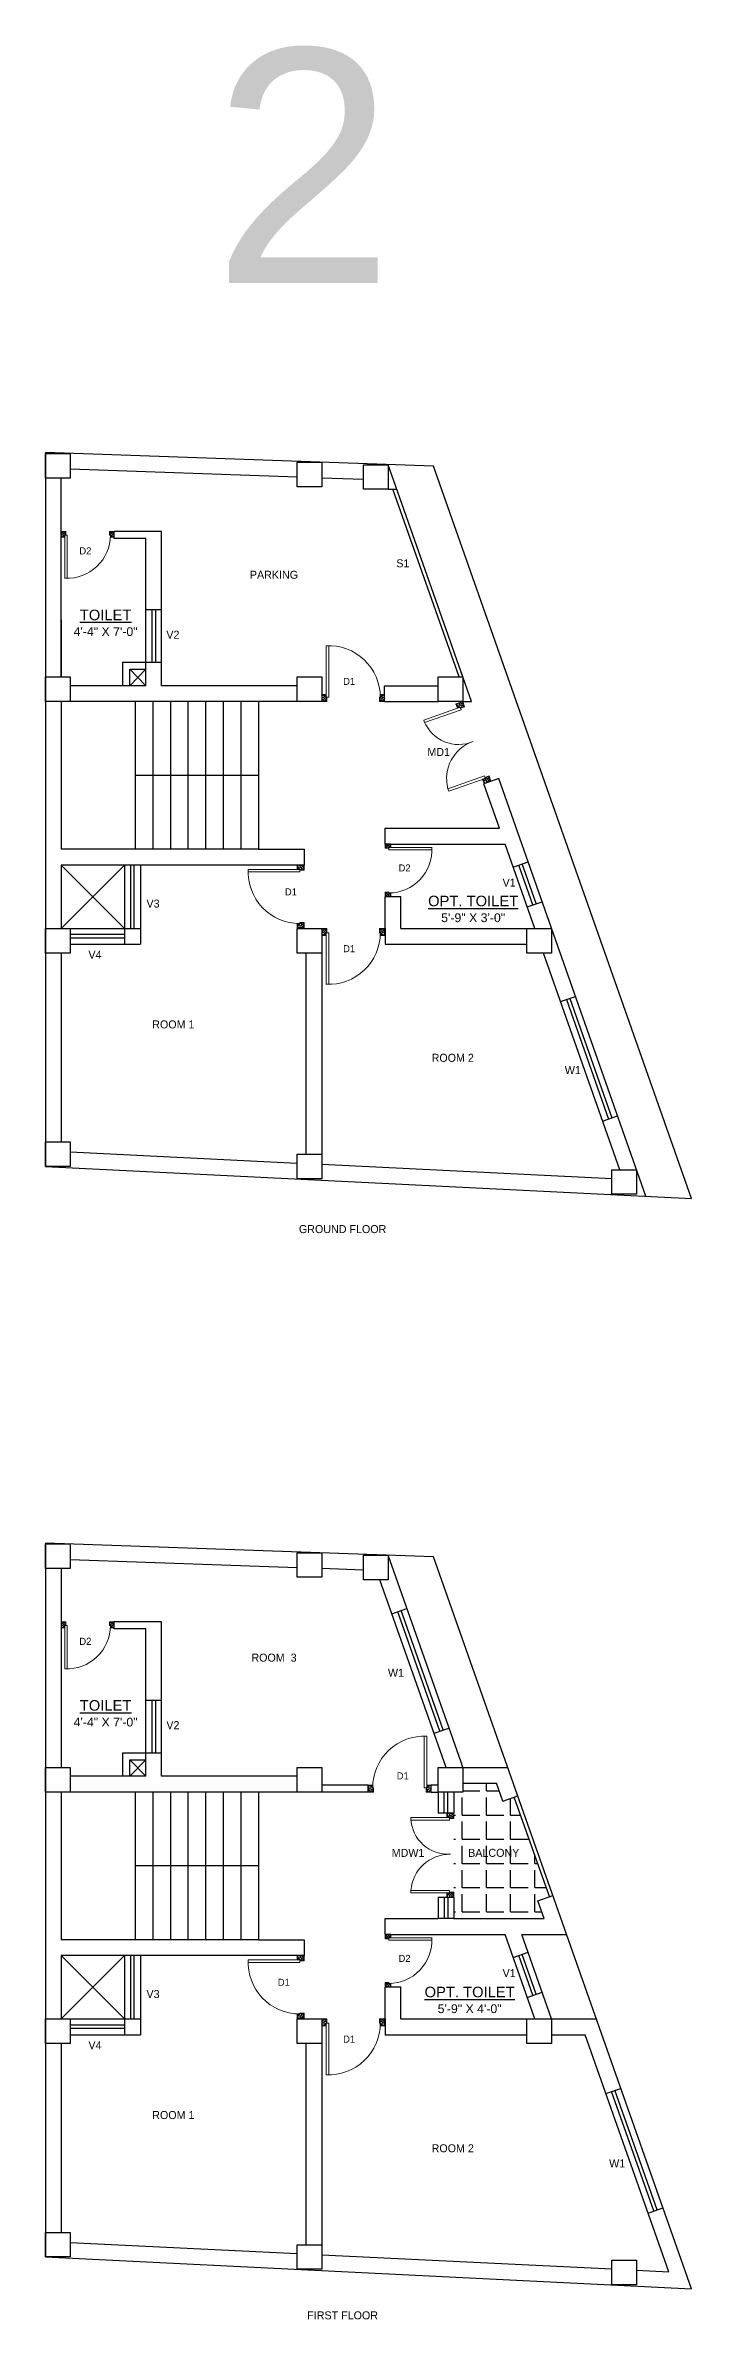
# Model space of a CAD drawing. Header units: inches. Extents: x -4105 to 11866, y -15821 to -3174.
# Drawn here: x 11492 to 11859, y -14174 to -12881 of the extents above; entities that cross this region are included whole.
import ezdxf

# ---------------------------------------------------------------- set-up
doc = ezdxf.new("R2010")
doc.units = ezdxf.units.IN
doc.header["$LTSCALE"] = 0.5
doc.header["$MEASUREMENT"] = 0
for name, color, linetype, lineweight in [('door', 202, 'Continuous', 5), ('Ele', 7, 'Continuous', 30), ('ns_WALL', 21, 'Continuous', 40), ('Toilet', 7, 'Continuous', 25), ('wall', 20, 'Continuous', 40)]:
    doc.layers.add(name, color=color, linetype=linetype, lineweight=lineweight)
doc.styles.add('arial', font='arial.ttf')
doc.styles.get("Standard").update_dxf_attribs({"font": 'arial.ttf'})

# ---------------------------------------------------------------- blocks, each defined once
blk = doc.blocks.new('A$C27B36B59')
at = {"layer": 'door'}
for p, q in [((0, 4), (0, 0)), ((2.5, 4), (0, 4)), ((0, 0), (3, 0)), ((2.5, 2.5), (2.5, 4)), ((3, 2.5), (2.5, 2.5)), ((3, 0), (3, 2.5))]:
    blk.add_line(p, q, dxfattribs=at)
for centre, radius, start, end in [((-1.4, -0.5), 4.75, 22.1411, 72.838), ((1.3, 2.1), 1.64, 45.138, 144.8948), ((2.2, 0.3), 2.49, 83.3149, 152.658), ((0.1, 0.4), 2.05, 349.4875, 93.6805), ((2, -0.5), 2.01, 58.7447, 166.495), ((-0.1, 0.3), 1.13, 343.542, 86.947), ((2.1, -0.4), 1.17, 38.2816, 160.1519)]:
    blk.add_arc(centre, radius, start, end, dxfattribs=at)
blk = doc.blocks.new('D2')
at = {"layer": 'door'}
for p, q in [((74474, 24047.6), (74474, 24018.1)), ((74474, 24047.6), (74475.5, 24047.6)), ((74475.5, 24047.6), (74475.5, 24018.1))]:
    blk.add_line(p, q, dxfattribs=at)
blk.add_arc((74474, 24047.6), 29.5, 180, 272.9146, dxfattribs=at)
at = {"layer": 'door', "xscale": -1, "rotation": 180}
blk.add_blockref('A$C27B36B59', (74442, 24050.1), dxfattribs=at)
at = {"layer": 'door', "rotation": 180}
blk.add_blockref('A$C27B36B59', (74478, 24050.1), dxfattribs=at)

msp = doc.modelspace()

# ---------------------------------------------------------------- hatches: boundary and pattern name
at = {"layer": 'Toilet'}
h = msp.add_hatch(dxfattribs=at)
h.set_pattern_fill('ANGLE', color=256, scale=50)
h.set_pattern_definition([(0, (0, 0), (0, 13.75), [10, -3.75]), (90, (0, 0), (-13.75, 8e-16), [10, -3.75])])
h.paths.add_polyline_path([(11758.4, -13877.3), (11751.8, -13879.6), (11748.2, -13869.4), (11729.1, -13869.4), (11729.1, -13874.4), (11724.1, -13874.4), (11724.1, -13886.4), (11724.1, -13934.4), (11724.1, -13946.4), (11775.4, -13946.4), (11771.8, -13936.2), (11778.4, -13933.8)])
h.paths.add_polyline_path([(11730.2, -13913.9), (11762.8, -13913.9), (11762.8, -13904.1), (11730.2, -13904.1)], flags=24)

# ---------------------------------------------------------------- linework, layer by layer
at = {"layer": 'door', "ltscale": 0.5}
for p, q in [((11727.6, -13257.5), (11706.9, -13264.8)), ((11707.3, -13266.2), (11706.9, -13264.8)), ((11728.1, -13258.9), (11707.3, -13266.2)), ((11725.3, -13255.6), (11726.1, -13257.9)), ((11727.6, -13257.5), (11728.1, -13258.9)), ((11727.8, -13258), (11730.2, -13257.2)), ((11741.4, -13296.6), (11720.6, -13303.9)), ((11720.6, -13303.9), (11721.1, -13305.3)), ((11741.8, -13298), (11721.1, -13305.3)), ((11741.2, -13300.9), (11740.4, -13298.6)), ((11741.8, -13298), (11741.4, -13296.6)), ((11741.8, -13297.4), (11744.1, -13296.6)), ((11745.1, -13299.5), (11744.1, -13296.6)), ((11720, -13886.4), (11720, -13888.8)), ((11721.6, -13888.9), (11699.6, -13888.9)), ((11699.6, -13890.4), (11699.6, -13888.9)), ((11721.6, -13890.4), (11699.6, -13890.4)), ((11721.6, -13888.9), (11721.6, -13890.4)), ((11721.7, -13889.4), (11724.1, -13889.4)), ((11699.6, -13930.4), (11699.6, -13931.8)), ((11721.6, -13930.4), (11699.6, -13930.4)), ((11721.6, -13931.8), (11699.6, -13931.8)), ((11720, -13934.4), (11720, -13931.9)), ((11721.6, -13931.8), (11721.6, -13930.4)), ((11721.7, -13931.3), (11724.1, -13931.3)), ((11724.1, -13934.4), (11724.1, -13931.3))]:
    msp.add_line(p, q, dxfattribs=at)
for centre, radius, start, end in [((11726.7, -13257.6), 21.1, 202.3148, 293.1551), ((11742, -13298), 22.1, 108.3541, 195.4336), ((11720.7, -13888.7), 21.1, 182.8998, 273.7401), ((11721.7, -13931.9), 22.1, 88.9391, 176.0186)]:
    msp.add_arc(centre, radius, start, end, dxfattribs=at)
at = {"layer": 'Toilet'}
for p, q in [((11712.4, -13120.5), (11491.9, -13112.7)), ((11491.9, -13112.7), (11491.9, -13518.7)), ((11634.9, -13126.7), (11505.9, -13122.2)), ((11691, -13132), (11686.6, -13119.6)), ((11859.1, -13536.8), (11712.4, -13120.5)), ((11500.9, -13240.3), (11500.9, -13127.2)), ((11672.6, -13128.1), (11648.9, -13127.2)), ((11686.6, -13133.6), (11691.5, -13133.6)), ((11727, -13240.3), (11689.4, -13133.6)), ((11734.1, -13254.3), (11691, -13132)), ((11557.9, -13157.5), (11530.9, -13157.5)), ((11530.9, -13161.5), (11530.9, -13157.5)), ((11548.9, -13161.5), (11530.9, -13161.5)), ((11548.9, -13245.3), (11548.9, -13161.5)), ((11557.9, -13245.3), (11557.9, -13157.5)), ((11548.9, -13201.9), (11557.9, -13201.9)), ((11552.4, -13201.9), (11552.4, -13231.9)), ((11554.4, -13201.9), (11554.4, -13231.9)), ((11500.9, -13207.8), (11500.9, -13240.3)), ((11535.9, -13245.3), (11535.9, -13231.9)), ((11535.9, -13231.9), (11548.9, -13231.9)), ((11539.9, -13245.3), (11539.9, -13235.9)), ((11539.9, -13235.9), (11548.9, -13235.9)), ((11539.9, -13235.9), (11548.9, -13245.3)), ((11539.9, -13245.3), (11548.9, -13235.9)), ((11548.9, -13231.9), (11557.9, -13231.9)), ((11729.1, -13240.3), (11728.1, -13237.3)), ((11500.9, -13254.3), (11500.9, -13338.3)), ((11634.9, -13254.3), (11500.9, -13254.3)), ((11548.9, -13245.3), (11505.9, -13245.3)), ((11542.9, -13254.3), (11542.9, -13296.3)), ((11552.9, -13254.3), (11552.9, -13296.3)), ((11634.9, -13245.3), (11557.9, -13245.3)), ((11562.9, -13254.3), (11562.9, -13296.3)), ((11572.9, -13254.3), (11572.9, -13296.3)), ((11582.9, -13254.3), (11582.9, -13296.3)), ((11592.9, -13254.3), (11592.9, -13296.3)), ((11602.9, -13254.3), (11602.9, -13296.3)), ((11612.9, -13254.3), (11612.9, -13296.3)), ((11684.7, -13245.3), (11715.1, -13245.3)), ((11684.7, -13254.3), (11684.7, -13245.3)), ((11684.7, -13254.3), (11715.1, -13254.3)), ((11729.1, -13254.3), (11734.1, -13254.3)), ((11612.9, -13296.3), (11542.9, -13296.3)), ((11542.9, -13296.3), (11542.9, -13338.3)), ((11552.9, -13296.3), (11552.9, -13338.3)), ((11562.9, -13296.3), (11562.9, -13338.3)), ((11572.9, -13296.3), (11572.9, -13338.3)), ((11582.9, -13296.3), (11582.9, -13338.3)), ((11592.9, -13296.3), (11592.9, -13338.3)), ((11602.9, -13296.3), (11602.9, -13338.3)), ((11612.9, -13296.3), (11612.9, -13338.3)), ((11749.5, -13298), (11741, -13301)), ((11749.9, -13326.3), (11741, -13301)), ((11833.2, -13535.5), (11749.5, -13298)), ((11684.9, -13335.3), (11684.9, -13326.3)), ((11684.9, -13326.3), (11749.9, -13326.3)), ((11612.9, -13338.3), (11500.9, -13338.3)), ((11612.9, -13338.3), (11638.9, -13338.3)), ((11638.9, -13338.3), (11638.9, -13347.3)), ((11684.9, -13335.3), (11753.1, -13335.3)), ((11770, -13383.3), (11753.1, -13335.3)), ((11500.9, -13347.3), (11500.9, -13383.3)), ((11638.9, -13347.3), (11500.9, -13347.3)), ((11500.9, -13383.3), (11536.9, -13347.3)), ((11536.9, -13383.3), (11500.9, -13347.3)), ((11536.9, -13347.3), (11536.9, -13392.3)), ((11540.4, -13383.3), (11540.4, -13347.3)), ((11542.4, -13383.3), (11542.4, -13347.3)), ((11545.9, -13347.3), (11545.9, -13392.3)), ((11757.7, -13348.4), (11766.2, -13345.4)), ((11769, -13369.9), (11761, -13347.3)), ((11770.9, -13369.2), (11762.9, -13346.6)), ((11684.9, -13383.3), (11684.9, -13365.3)), ((11693.9, -13365.3), (11684.9, -13365.3)), ((11693.9, -13383.3), (11693.9, -13365.3)), ((11765.7, -13371.1), (11774.2, -13368.1)), ((11505.9, -13383.3), (11545.9, -13383.3)), ((11684.9, -13383.3), (11684.9, -13392.3)), ((11693.9, -13383.3), (11770, -13383.3)), ((11536.9, -13386.8), (11505.9, -13386.8)), ((11536.9, -13388.8), (11505.9, -13388.8)), ((11505.9, -13392.3), (11545.9, -13392.3)), ((11684.9, -13392.3), (11765.5, -13392.3)), ((11500.9, -13397.3), (11500.9, -13504.7)), ((11639.9, -13397.3), (11639.9, -13511.7)), ((11648.9, -13397.3), (11648.9, -13517.6)), ((11818.4, -13520.5), (11774.9, -13397.3)), ((11784.7, -13424.9), (11793.2, -13422)), ((11788, -13423.8), (11811.9, -13491.7)), ((11789.9, -13423.1), (11813.8, -13491)), ((11808.6, -13492.9), (11817.1, -13489.9)), ((11505.9, -13510.4), (11634.9, -13516.7)), ((11491.9, -13518.7), (11859.1, -13536.8)), ((11648.9, -13517.4), (11813.9, -13525.5)), ((11712.4, -13740.6), (11491.9, -13732.8)), ((11491.9, -13732.8), (11491.9, -14138.8)), ((11634.9, -13746.9), (11505.9, -13742.3)), ((11691, -13752.1), (11686.6, -13739.7)), ((11859.1, -14156.9), (11712.4, -13740.6)), ((11500.9, -13747.3), (11500.9, -13827.9)), ((11672.6, -13748.2), (11648.9, -13747.3)), ((11719.6, -13860.4), (11682, -13753.7)), ((11728.1, -13857.4), (11691, -13752.1)), ((11688.8, -13773.1), (11697.3, -13770.1)), ((11716.1, -13839.8), (11692.1, -13771.9)), ((11717.9, -13839.1), (11694, -13771.2)), ((11557.9, -13777.6), (11530.9, -13777.6)), ((11530.9, -13781.6), (11530.9, -13777.6)), ((11548.9, -13781.6), (11530.9, -13781.6)), ((11548.9, -13856.1), (11548.9, -13781.6)), ((11557.9, -13865.4), (11557.9, -13777.6)), ((11548.9, -13822.1), (11557.9, -13822.1)), ((11552.4, -13822.1), (11552.4, -13852.1)), ((11554.4, -13822.1), (11554.4, -13852.1)), ((11500.9, -13827.9), (11500.9, -13860.4)), ((11712.8, -13841), (11721.2, -13838)), ((11535.9, -13865.4), (11535.9, -13852.1)), ((11535.9, -13852.1), (11548.9, -13852.1)), ((11539.9, -13865.4), (11539.9, -13856.1)), ((11539.9, -13856.1), (11548.9, -13856.1)), ((11539.9, -13856.1), (11548.9, -13865.4)), ((11539.9, -13865.4), (11548.9, -13856.1)), ((11548.9, -13852.1), (11557.9, -13852.1)), ((11548.9, -13865.4), (11548.9, -13856.1)), ((11719.6, -13860.4), (11754.6, -13860.4)), ((11729.1, -13860.4), (11728.1, -13857.4)), ((11500.9, -13874.4), (11500.9, -13958.4)), ((11634.9, -13874.4), (11500.9, -13874.4)), ((11539.9, -13865.4), (11505.9, -13865.4)), ((11548.9, -13865.4), (11539.9, -13865.4)), ((11542.9, -13874.4), (11542.9, -13916.4)), ((11552.9, -13874.4), (11552.9, -13916.4)), ((11634.9, -13865.4), (11557.9, -13865.4)), ((11562.9, -13874.4), (11562.9, -13916.4)), ((11572.9, -13874.4), (11572.9, -13916.4)), ((11582.9, -13874.4), (11582.9, -13916.4)), ((11592.9, -13874.4), (11592.9, -13916.4)), ((11602.9, -13874.4), (11602.9, -13916.4)), ((11612.9, -13874.4), (11612.9, -13916.4)), ((11675.4, -13870.4), (11648.9, -13870.4)), ((11675.4, -13874.4), (11648.9, -13874.4)), ((11675.4, -13874.4), (11675.4, -13870.4)), ((11715.1, -13870.4), (11711.1, -13870.4)), ((11711.1, -13874.4), (11711.1, -13870.4)), ((11711.1, -13874.4), (11715.1, -13874.4)), ((11715.1, -13874.4), (11715.1, -13886.4)), ((11718.6, -13886.4), (11718.6, -13874.4)), ((11720.6, -13886.4), (11720.6, -13874.4)), ((11724.1, -13874.4), (11724.1, -13886.4)), ((11729.1, -13869.4), (11748.2, -13869.4)), ((11751.8, -13879.6), (11748.2, -13869.4)), ((11724.1, -13886.4), (11715.1, -13886.4)), ((11751.8, -13879.6), (11760.3, -13876.6)), ((11778.4, -13933.8), (11758.4, -13877.3)), ((11612.9, -13916.4), (11542.9, -13916.4)), ((11542.9, -13916.4), (11542.9, -13958.4)), ((11552.9, -13916.4), (11552.9, -13958.4)), ((11562.9, -13916.4), (11562.9, -13958.4)), ((11572.9, -13916.4), (11572.9, -13958.4)), ((11582.9, -13916.4), (11582.9, -13958.4)), ((11592.9, -13916.4), (11592.9, -13958.4)), ((11602.9, -13916.4), (11602.9, -13958.4)), ((11612.9, -13916.4), (11612.9, -13958.4)), ((11715.1, -13934.4), (11715.1, -13946.4)), ((11724.1, -13934.4), (11715.1, -13934.4)), ((11718.6, -13934.4), (11718.6, -13946.4)), ((11720.6, -13934.4), (11720.6, -13946.4)), ((11724.1, -13934.4), (11724.1, -13946.4)), ((11771.8, -13936.2), (11780.2, -13933.2)), ((11775.4, -13946.4), (11771.8, -13936.2)), ((11684.9, -13955.4), (11684.9, -13946.4)), ((11684.9, -13946.4), (11715.1, -13946.4)), ((11724.1, -13946.4), (11715.1, -13946.4)), ((11724.1, -13946.4), (11775.4, -13946.4)), ((11612.9, -13958.4), (11500.9, -13958.4)), ((11612.9, -13958.4), (11638.9, -13958.4)), ((11638.9, -13958.4), (11638.9, -13967.4)), ((11684.9, -13955.4), (11753.1, -13955.4)), ((11770, -14003.4), (11753.1, -13955.4)), ((11757.7, -13968.5), (11766.2, -13965.5)), ((11779.5, -14003.4), (11762.6, -13955.4)), ((11762.6, -13955.4), (11788.1, -13955.4)), ((11500.9, -13967.4), (11500.9, -14003.4)), ((11638.9, -13967.4), (11500.9, -13967.4)), ((11500.9, -14003.4), (11536.9, -13967.4)), ((11536.9, -14003.4), (11500.9, -13967.4)), ((11536.9, -13967.4), (11536.9, -14003.4)), ((11540.4, -14003.4), (11540.4, -13967.4)), ((11542.4, -14003.4), (11542.4, -13967.4)), ((11545.9, -13967.4), (11545.9, -14012.4)), ((11769, -13990), (11761, -13967.4)), ((11770.9, -13989.3), (11762.9, -13966.7)), ((11684.9, -14003.4), (11684.9, -13985.4)), ((11693.9, -13985.4), (11684.9, -13985.4)), ((11693.9, -14003.4), (11693.9, -13985.4)), ((11765.7, -13991.2), (11774.2, -13988.2)), ((11505.9, -14003.4), (11536.9, -14003.4)), ((11536.9, -14003.4), (11536.9, -14012.4)), ((11536.9, -14003.4), (11545.9, -14003.4)), ((11684.9, -14003.4), (11684.9, -14012.4)), ((11693.9, -14003.4), (11770, -14003.4)), ((11779.5, -14003.4), (11805, -14003.4)), ((11500.9, -14017.4), (11500.9, -14124.8)), ((11536.9, -14006.9), (11505.9, -14006.9)), ((11536.9, -14008.9), (11505.9, -14008.9)), ((11505.9, -14012.4), (11545.9, -14012.4)), ((11639.9, -14017.4), (11639.9, -14131.8)), ((11648.9, -14017.4), (11648.9, -14137.7)), ((11684.9, -14012.4), (11765.5, -14012.4)), ((11779.5, -14012.4), (11798.6, -14012.4)), ((11846.2, -14147.2), (11798.6, -14012.4)), ((11810.4, -14045.9), (11818.9, -14042.9)), ((11837.7, -14112.6), (11813.7, -14044.7)), ((11839.5, -14111.9), (11815.6, -14044)), ((11834.4, -14113.8), (11842.8, -14110.8)), ((11505.9, -14130.5), (11634.9, -14136.8)), ((11491.9, -14138.8), (11859.1, -14156.9)), ((11648.9, -14137.5), (11813.9, -14145.6)), ((11827.9, -14146.3), (11846.2, -14147.2))]:
    msp.add_line(p, q, dxfattribs=at)
for points in [[(11491.9, -13113.2), (11505.9, -13113.2), (11505.9, -13127.2), (11491.9, -13127.2)], [(11634.9, -13118.2), (11648.9, -13118.2), (11648.9, -13132.2), (11634.9, -13132.2)], [(11672.6, -13119.6), (11686.6, -13119.6), (11686.6, -13133.6), (11672.6, -13133.6)], [(11491.9, -13240.3), (11505.9, -13240.3), (11505.9, -13254.3), (11491.9, -13254.3)], [(11634.9, -13240.3), (11648.9, -13240.3), (11648.9, -13254.3), (11634.9, -13254.3)], [(11715.1, -13240.3), (11729.1, -13240.3), (11729.1, -13254.3), (11715.1, -13254.3)], [(11491.9, -13383.3), (11505.9, -13383.3), (11505.9, -13397.3), (11491.9, -13397.3)], [(11634.9, -13383.3), (11648.9, -13383.3), (11648.9, -13397.3), (11634.9, -13397.3)], [(11765.5, -13383.3), (11779.5, -13383.3), (11779.5, -13397.3), (11765.5, -13397.3)], [(11491.9, -13504.7), (11505.9, -13504.7), (11505.9, -13518.7), (11491.9, -13518.7)], [(11634.9, -13511.7), (11648.9, -13511.7), (11648.9, -13525.7), (11634.9, -13525.7)], [(11813.9, -13520.5), (11827.9, -13520.5), (11827.9, -13534.5), (11813.9, -13534.5)], [(11491.9, -13733.3), (11505.9, -13733.3), (11505.9, -13747.3), (11491.9, -13747.3)], [(11634.9, -13738.3), (11648.9, -13738.3), (11648.9, -13752.3), (11634.9, -13752.3)], [(11672.6, -13739.7), (11686.6, -13739.7), (11686.6, -13753.7), (11672.6, -13753.7)], [(11491.9, -13860.4), (11505.9, -13860.4), (11505.9, -13874.4), (11491.9, -13874.4)], [(11634.9, -13860.4), (11648.9, -13860.4), (11648.9, -13874.4), (11634.9, -13874.4)], [(11715.1, -13860.4), (11729.1, -13860.4), (11729.1, -13874.4), (11715.1, -13874.4)], [(11491.9, -14003.4), (11505.9, -14003.4), (11505.9, -14017.4), (11491.9, -14017.4)], [(11634.9, -14003.4), (11648.9, -14003.4), (11648.9, -14017.4), (11634.9, -14017.4)], [(11765.5, -14003.4), (11779.5, -14003.4), (11779.5, -14017.4), (11765.5, -14017.4)], [(11491.9, -14124.8), (11505.9, -14124.8), (11505.9, -14138.8), (11491.9, -14138.8)], [(11634.9, -14131.8), (11648.9, -14131.8), (11648.9, -14145.8), (11634.9, -14145.8)], [(11813.9, -14140.7), (11827.9, -14140.7), (11827.9, -14154.7), (11813.9, -14154.7)]]:
    msp.add_lwpolyline(points, close=True, dxfattribs=at)

# ---------------------------------------------------------------- block references
at = {"layer": 'door', "yscale": 1.023696682466134, "zscale": 1.023696682464479}
for p, xscale, rotation in [((11729.1, -13254.3), -1.023696682466134, 109.4150373032658), ((11745.1, -13299.5), 1.023696682466134, 109.4150373032659), ((11724.1, -13886.4), -1.023696682466134, 90.00000000006979), ((11724.1, -13934.4), 1.023696682466134, 90.00000000006983)]:
    msp.add_blockref('A$C27B36B59', p, dxfattribs=dict(at, xscale=xscale, rotation=rotation))
at = {"layer": 'wall', "color": 2, "linetype": 'ByBlock'}
for p, xscale, yscale, zscale in [((73565.9, -33199.3), -0.8333333333285103, 0.8333333333285103, 0.8333333333267571), ((85662.1, -37283.3), -0.993758995122728, 0.993758995122728, 0.993758995122728), ((73565.9, -33819.4), -0.8333333333285103, 0.8333333333285103, 0.8333333333267571), ((85662.1, -37903.4), -0.993758995122728, 0.993758995122728, 0.993758995122728)]:
    msp.add_blockref('D2', p, dxfattribs=dict(at, xscale=xscale, yscale=yscale, zscale=zscale))
for p, xscale, yscale, zscale, rotation in [((85662.1, 10645.7), 0.993758995122728, 0.993758995122728, 0.993758995122728, 180), ((31726.7, -75400.2), 0.8333333333285103, 0.8333333333285103, 0.8333333333267571, 90.00000000000001), ((-12261.1, -87360.4), -0.993758995122728, 0.993758995122728, 0.993758995122728, 270), ((-62302, 10025.6), -0.993758995122728, 0.993758995122728, 0.993758995122728, 180), ((31726.7, -76020.3), 0.8333333333285103, 0.8333333333285103, 0.8333333333267571, 90.00000000000001), ((-12261.1, -87980.5), -0.993758995122728, 0.993758995122728, 0.993758995122728, 270)]:
    msp.add_blockref('D2', p, dxfattribs=dict(at, xscale=xscale, yscale=yscale, zscale=zscale, rotation=rotation))

# ---------------------------------------------------------------- texts
at = {"layer": 'Ele', "color": 0, "ltscale": 2, "style": 'arial'}
for s, insert, char_height, attachment_point in [('{\\fCentury Gothic|b0|i0|c0|p34;D2}', (11514.6, -13166.6), 4, 2), ('{\\fCentury Gothic|b0|i0|c0|p34; S1}', (11694.2, -13173.4), 4.55, 2), ('{\\fCentury Gothic|b0|i0|c0|p34;PARKING}', (11621.8, -13179.9), 4.55, 2), ('{\\fCentury Gothic|b0|i0|c0|p34; V2}', (11563.5, -13214), 4.55, 2), ('{\\fCentury Gothic|b0|i0|c0|p34;D1}', (11664.5, -13244.8), 4, 8), ('{\\fCentury Gothic|b0|i0|c0|p34;MD1}', (11715.4, -13280.7), 4.55, 2), ('{\\fCentury Gothic|b0|i0|c0|p34;D2}', (11696, -13350.9), 4, 8), ('{\\fCentury Gothic|b0|i0|c0|p34; V1}', (11754.6, -13355), 4.55, 2), ('{\\fCentury Gothic|b0|i0|c0|p34; V3}', (11552.2, -13366.9), 4.55, 2), ('{\\fCentury Gothic|b0|i0|c0|p34;D1}', (11631.4, -13360.5), 4, 2), ('{\\fCentury Gothic|b0|i0|c0|p34; V4}', (11519.2, -13396), 4.55, 2), ('{\\fCentury Gothic|b0|i0|c0|p34;D1}', (11664.5, -13392.8), 4, 2), ('{\\fCentury Gothic|b0|i0|c0|p34;ROOM 1}', (11564.6, -13435.6), 4.55, 2), ('{\\fCentury Gothic|b0|i0|c0|p34;ROOM 2}', (11723.4, -13454.6), 4.55, 2), ('{\\fCentury Gothic|b0|i0|c0|p34; W1}', (11790.8, -13461.6), 4.55, 2), ('{\\fCentury Gothic|b0|i0|c0|p34;GROUND FLOOR }', (11660.8, -13552), 4.55, 2), ('{\\fCentury Gothic|b0|i0|c0|p34;D2}', (11514.6, -13786.7), 4, 2), ('{\\fCentury Gothic|b0|i0|c0|p34;ROOM  3}', (11621.8, -13795.7), 4.55, 2), ('{\\fCentury Gothic|b0|i0|c0|p34; W1}', (11690.3, -13804.3), 4.55, 2), ('{\\fCentury Gothic|b0|i0|c0|p34; V2}', (11563.5, -13834.1), 4.55, 2), ('{\\fCentury Gothic|b0|i0|c0|p34;D1}', (11695, -13867.2), 4, 8), ('{\\fCentury Gothic|b0|i0|c0|p34;MDW1}', (11698, -13906.7), 4.55, 2), ('{\\fCentury Gothic|b0|i0|c0|p34;BALCONY}', (11746.7, -13906.7), 4.55, 2), ('{\\fCentury Gothic|b0|i0|c0|p34;D2}', (11696, -13971), 4, 8), ('{\\fCentury Gothic|b0|i0|c0|p34; V1}', (11754.6, -13975.1), 4.55, 2), ('{\\fCentury Gothic|b0|i0|c0|p34; V3}', (11552.2, -13987), 4.55, 2), ('{\\fCentury Gothic|b0|i0|c0|p34;D1}', (11627.4, -13980.6), 4, 2), ('{\\fCentury Gothic|b0|i0|c0|p34; V4}', (11519.2, -14016.1), 4.55, 2), ('{\\fCentury Gothic|b0|i0|c0|p34;D1}', (11664.5, -14012.9), 4, 2), ('{\\fCentury Gothic|b0|i0|c0|p34;ROOM 1}', (11564.6, -14055.8), 4.55, 2), ('{\\fCentury Gothic|b0|i0|c0|p34;ROOM 2}', (11723.4, -14074.7), 4.55, 2), ('{\\fCentury Gothic|b0|i0|c0|p34; W1}', (11816, -14083.3), 4.55, 2), ('{\\fCentury Gothic|b0|i0|c0|p34;FIRST FLOOR }', (11660.8, -14169.7), 4.55, 2)]:
    msp.add_mtext(s, dxfattribs=dict(at, insert=insert, char_height=char_height, attachment_point=attachment_point))
at = {"layer": 'Ele', "color": 0, "ltscale": 2, "char_height": 6}
for s, insert, attachment_point in [('{\\LTOILET\\fArial TUR|b0|i0|c162|p34;\\P\\fArial TUR|b0|i0|c0|p34;\\H0.8333x;\\l4\\fArial TUR|b0|i0|c162|p34;\'-4" X \\fArial TUR|b0|i0|c0|p34;7\\fArial TUR|b0|i0|c162|p34;\'-0"}', (11526.1, -13217.1), 8), ('{\\fArial TUR|b0|i0|c162|p34;\\LOPT. TOILET\\P\\fArial TUR|b0|i0|c0|p34;\\H0.8333x;\\l5\\fArial TUR|b0|i0|c162|p34;\'-\\fArial TUR|b0|i0|c0|p34;9\\fArial TUR|b0|i0|c162|p34;" X \\fArial TUR|b0|i0|c0|p34;3\\fArial TUR|b0|i0|c162|p34;\'-0"}', (11735, -13364.7), 2), ('{\\LTOILET\\fArial TUR|b0|i0|c162|p34;\\P\\fArial TUR|b0|i0|c0|p34;\\H0.8333x;\\l4\\fArial TUR|b0|i0|c162|p34;\'-4" X \\fArial TUR|b0|i0|c0|p34;7\\fArial TUR|b0|i0|c162|p34;\'-0"}', (11526.1, -13837.2), 8), ('{\\fArial TUR|b0|i0|c162|p34;\\LOPT. TOILET\\P\\fArial TUR|b0|i0|c0|p34;\\H0.8333x;\\l5\\fArial TUR|b0|i0|c162|p34;\'-\\fArial TUR|b0|i0|c0|p34;9\\fArial TUR|b0|i0|c162|p34;" X \\fArial TUR|b0|i0|c0|p34;4\\fArial TUR|b0|i0|c162|p34;\'-0"}', (11733, -13985.1), 2)]:
    msp.add_mtext(s, dxfattribs=dict(at, insert=insert, attachment_point=attachment_point))
at = {"layer": 'ns_WALL', "insert": (11586.8, -12883.2), "char_height": 133, "attachment_point": 1}
msp.add_mtext_dynamic_manual_height_columns('2', width=960.88, gutter_width=13.3, heights=[133.6], dxfattribs=at)

doc.saveas('drawing.dxf')
